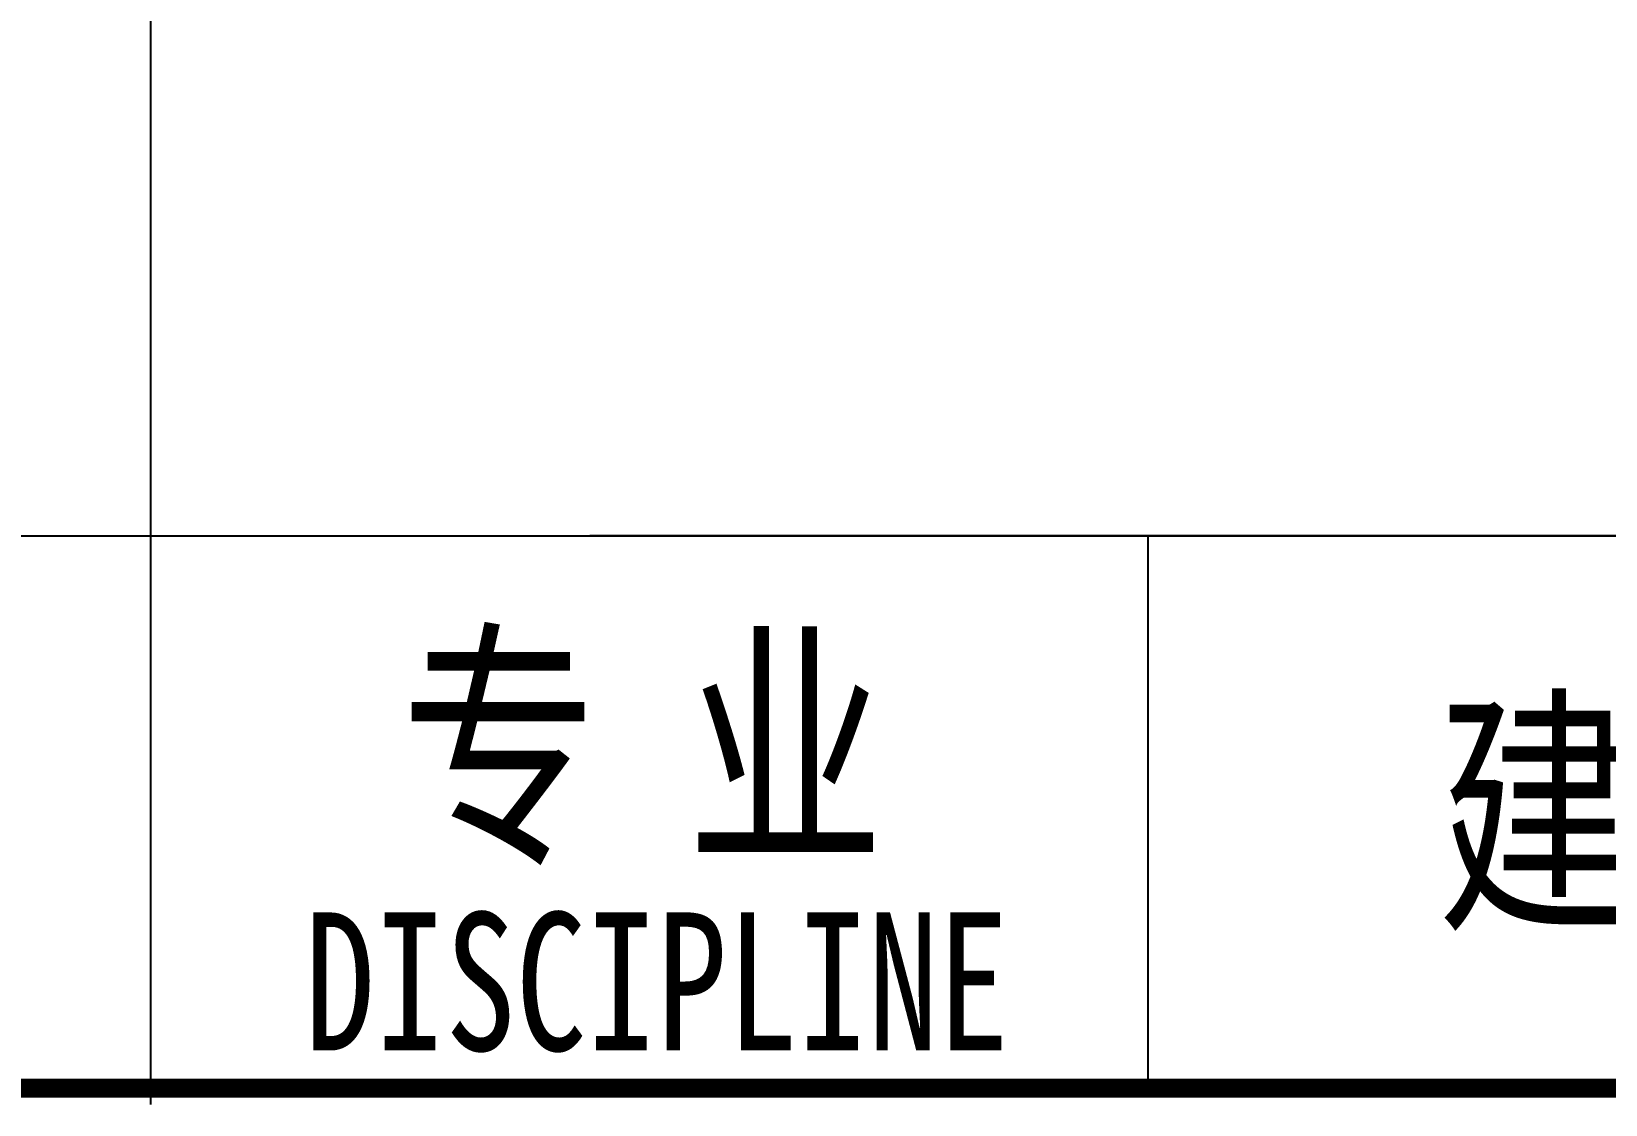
# Model space of a CAD drawing. Extents: x 28773 to 175644, y 7355 to 486294.
# Drawn here: x 171033 to 173884, y 329590 to 331533 of the extents above; entities that cross this region are included whole.
import ezdxf

# ---------------------------------------------------------------- set-up
doc = ezdxf.new("R2010")
doc.units = 0
doc.header["$LTSCALE"] = 1000
doc.header["$MEASUREMENT"] = 0
doc.styles.add('-宋体', font='', dxfattribs={"width": 0.8})
doc.styles.get('-宋体').set_extended_font_data('SimSun')

msp = doc.modelspace()

# ---------------------------------------------------------------- linework, layer by layer
for p, q in [((171248.5, 338619.7), (171248.5, 329590.2)), ((166644.1, 330619.7), (174644.1, 330619.7)), ((174644.1, 330619.7), (172044.1, 330619.7)), ((173054.8, 330619.7), (173054.8, 329619.7))]:
    msp.add_line(p, q)
at = {"const_width": 34}
msp.add_lwpolyline([(166644.1, 329619.7), (174644.1, 329619.7)], dxfattribs=at)

# ---------------------------------------------------------------- texts
at = {"style": '-宋体', "width": 0.75}
for s, height, p in [('专', 350, (171701.5, 330061.9)), ('业', 350, (172219.1, 330060.8)), ('建筑', 350, (173578.5, 329942.7)), ('DISCIPLINE', 250, (171527.4, 329688))]:
    msp.add_text(s, height=height, dxfattribs=at).set_placement(p)

doc.saveas('drawing.dxf')
